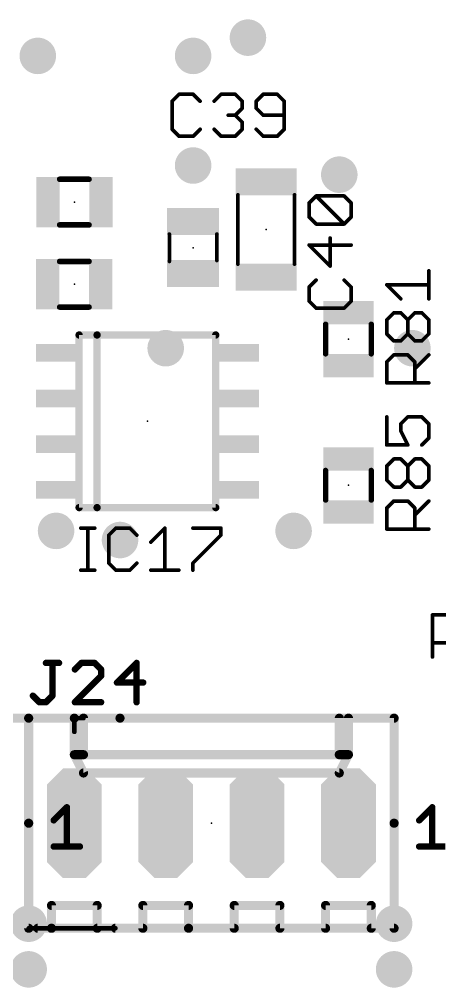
# Model space of a CAD drawing. Extents: x -10 to 136, y 0 to 101.
# Drawn here: x 35.3 to 46.99, y 17.27 to 44.2 of the extents above; entities that cross this region are included whole.
import ezdxf

# ---------------------------------------------------------------- set-up
doc = ezdxf.new("R2010")
doc.units = 0
for name, color, linetype in [('17', 92, 'CONTINUOUS'), ('18', 92, 'CONTINUOUS'), ('21', 253, 'CONTINUOUS'), ('23', 7, 'CONTINUOUS'), ('25', 253, 'CONTINUOUS'), ('51', 253, 'CONTINUOUS')]:
    doc.layers.add(name, color=color, linetype=linetype)

# ---------------------------------------------------------------- blocks, each defined once
blk = doc.blocks.new('RECT')
blk.add_solid([(-0.5, -0.5), (0.5, -0.5), (-0.5, 0.5), (0.5, 0.5)])
blk = doc.blocks.new('LONGP100')
at = {"const_width": 0.5}
blk.add_lwpolyline([(-0.75, -0.1036), (-0.75, 0.1036), (-0.6036, 0.25), (0.6036, 0.25), (0.75, 0.1036), (0.75, -0.1036), (0.6036, -0.25), (-0.6036, -0.25), (-0.75, -0.1036), (-0.75, 0.1036)], dxfattribs=at)
blk = doc.blocks.new('ROUNDV')
at = {"const_width": 0.5}
blk.add_lwpolyline([(0, -0.25, 1), (0, 0.25, 1), (0, -0.25)], format="xyb", dxfattribs=at)

msp = doc.modelspace()

# ---------------------------------------------------------------- linework, layer by layer
at = {"layer": '21'}
for points, const_width in [([(35.56, 24.765), (27.94, 24.765)], 0.254), ([(35.56, 21.844), (35.56, 24.765)], 0.254), ([(35.56, 21.844), (35.56, 24.765)], 0.254), ([(35.56, 24.765), (36.83, 24.765)], 0.254), ([(36.83, 24.765), (38.1, 24.765)], 0.254), ([(36.83, 23.749), (36.83, 24.765)], 0.254), ([(36.83, 24.384), (36.83, 24.765)], 0.127), ([(37.084, 24.765), (36.83, 24.765)], 0.127), ([(37.084, 24.765), (37.084, 23.749)], 0.254), ([(45.72, 24.765), (38.1, 24.765)], 0.254), ([(44.196, 24.765), (44.196, 23.749)], 0.254), ([(44.45, 23.749), (44.45, 24.765)], 0.254), ([(45.72, 21.844), (45.72, 24.765)], 0.254), ([(36.83, 23.749), (37.084, 23.749)], 0.254), ([(36.83, 23.749), (37.084, 23.241)], 0.254), ([(37.084, 23.749), (44.196, 23.749)], 0.254), ([(44.196, 23.749), (44.45, 23.749)], 0.254), ([(44.196, 23.241), (44.45, 23.749)], 0.254), ([(37.084, 23.241), (44.196, 23.241)], 0.254), ([(36.257, 21.9235), (36.6213, 22.2879)], 0.1778), ([(36.6213, 22.2879), (36.6213, 21.1948)], 0.1778), ([(46.417, 21.9235), (46.7813, 22.2879)], 0.1778), ([(46.7813, 22.2879), (46.7813, 21.1948)], 0.1778), ([(35.56, 21.844), (35.56, 18.923)], 0.254), ([(35.56, 21.844), (35.56, 18.923)], 0.254), ([(45.72, 21.844), (45.72, 18.923)], 0.254), ([(36.257, 21.1948), (36.9857, 21.1948)], 0.1778), ([(46.417, 21.1948), (47.1457, 21.1948)], 0.1778), ([(36.195, 18.923), (36.195, 19.558)], 0.254), ([(36.195, 19.558), (37.465, 19.558)], 0.254), ([(37.465, 19.558), (37.465, 18.923)], 0.254), ([(38.735, 18.923), (38.735, 19.558)], 0.254), ([(38.735, 19.558), (40.005, 19.558)], 0.254), ([(40.005, 19.558), (40.005, 18.923)], 0.254), ([(41.275, 18.923), (41.275, 19.558)], 0.254), ([(41.275, 19.558), (42.545, 19.558)], 0.254), ([(42.545, 19.558), (42.545, 18.923)], 0.254), ([(43.815, 18.923), (43.815, 19.558)], 0.254), ([(43.815, 19.558), (45.085, 19.558)], 0.254), ([(45.085, 19.558), (45.085, 18.923)], 0.254), ([(35.56, 18.923), (27.813, 18.923)], 0.254), ([(34.925, 18.923), (35.56, 18.923)], 0.254), ([(35.56, 18.923), (37.973, 18.923)], 0.127), ([(35.814, 18.923), (36.195, 18.923)], 0.254), ([(40.005, 18.923), (36.195, 18.923)], 0.254), ([(37.465, 18.923), (38.735, 18.923)], 0.254), ([(45.72, 18.923), (37.973, 18.923)], 0.254), ([(40.005, 18.923), (41.275, 18.923)], 0.254), ([(42.545, 18.923), (43.815, 18.923)], 0.254), ([(45.085, 18.923), (45.72, 18.923)], 0.254)]:
    msp.add_lwpolyline(points, dxfattribs=dict(at, const_width=const_width))
for points, const_width in [([(35.6235, 24.765, 1), (35.4965, 24.765)], 0.127), ([(35.6235, 24.765, 1), (35.4965, 24.765)], 0.127), ([(35.56, 24.8285, 1), (35.56, 24.7015)], 0.127), ([(35.56, 24.7015, 1), (35.56, 24.8285)], 0.127), ([(36.83, 24.8285, 1), (36.83, 24.7015)], 0.127), ([(36.8935, 24.765, 1), (36.7665, 24.765)], 0.127), ([(36.8618, 24.765, 1), (36.7982, 24.765)], 0.0635), ([(36.83, 24.7015, 1), (36.83, 24.8285)], 0.127), ([(36.83, 24.7967, 1), (36.83, 24.7333)], 0.0635), ([(37.1475, 24.765, 1), (37.0205, 24.765)], 0.127), ([(37.084, 24.7333, 1), (37.084, 24.7967)], 0.0635), ([(38.1, 24.8285, 1), (38.1, 24.7015)], 0.127), ([(38.1, 24.7015, 1), (38.1, 24.8285)], 0.127), ([(44.2595, 24.765, 1), (44.1325, 24.765)], 0.127), ([(44.5135, 24.765, 1), (44.3865, 24.765)], 0.127), ([(45.7835, 24.765, 1), (45.6565, 24.765)], 0.127), ([(45.72, 24.7015, 1), (45.72, 24.8285)], 0.127), ([(36.7982, 24.384, 1), (36.8618, 24.384)], 0.0635), ([(36.83, 23.8125, 1), (36.83, 23.6855)], 0.127), ([(36.8868, 23.7774, 1), (36.7732, 23.7206)], 0.127), ([(36.7665, 23.749, 1), (36.8935, 23.749)], 0.127), ([(37.084, 23.8125, 1), (37.084, 23.6855)], 0.127), ([(37.0205, 23.749, 1), (37.1475, 23.749)], 0.127), ([(37.084, 23.6855, 1), (37.084, 23.8125)], 0.127), ([(44.196, 23.8125, 1), (44.196, 23.6855)], 0.127), ([(44.1325, 23.749, 1), (44.2595, 23.749)], 0.127), ([(44.196, 23.6855, 1), (44.196, 23.8125)], 0.127), ([(44.3865, 23.749, 1), (44.5135, 23.749)], 0.127), ([(44.5068, 23.7206, 1), (44.3932, 23.7774)], 0.127), ([(44.45, 23.6855, 1), (44.45, 23.8125)], 0.127), ([(37.084, 23.3045, 1), (37.084, 23.1775)], 0.127), ([(37.0272, 23.2126, 1), (37.1408, 23.2694)], 0.127), ([(44.1392, 23.2694, 1), (44.2528, 23.2126)], 0.127), ([(44.196, 23.1775, 1), (44.196, 23.3045)], 0.127), ([(36.6658, 22.2879, 1), (36.5769, 22.2879)], 0.0889), ([(36.6527, 22.2565, 1), (36.5899, 22.3193)], 0.0889), ([(46.8257, 22.2879, 1), (46.7369, 22.2879)], 0.0889), ([(46.8127, 22.2565, 1), (46.7499, 22.3193)], 0.0889), ([(35.6235, 21.844, 1), (35.4965, 21.844)], 0.127), ([(35.6235, 21.844, 1), (35.4965, 21.844)], 0.127), ([(35.4965, 21.844, 1), (35.6235, 21.844)], 0.127), ([(35.4965, 21.844, 1), (35.6235, 21.844)], 0.127), ([(36.2256, 21.9549, 1), (36.2884, 21.8921)], 0.0889), ([(45.7835, 21.844, 1), (45.6565, 21.844)], 0.127), ([(45.6565, 21.844, 1), (45.7835, 21.844)], 0.127), ([(46.3856, 21.9549, 1), (46.4484, 21.8921)], 0.0889), ([(36.257, 21.2393, 1), (36.257, 21.1503)], 0.0889), ([(36.9857, 21.1503, 1), (36.9857, 21.2393)], 0.0889), ([(46.417, 21.2393, 1), (46.417, 21.1503)], 0.0889), ([(36.5769, 21.1948, 1), (36.6658, 21.1948)], 0.0889), ([(46.7369, 21.1948, 1), (46.8257, 21.1948)], 0.0889), ([(36.2585, 19.558, 1), (36.1315, 19.558)], 0.127), ([(36.195, 19.6215, 1), (36.195, 19.4945)], 0.127), ([(37.5285, 19.558, 1), (37.4015, 19.558)], 0.127), ([(37.465, 19.4945, 1), (37.465, 19.6215)], 0.127), ([(38.7985, 19.558, 1), (38.6715, 19.558)], 0.127), ([(38.735, 19.6215, 1), (38.735, 19.4945)], 0.127), ([(40.0685, 19.558, 1), (39.9415, 19.558)], 0.127), ([(40.005, 19.4945, 1), (40.005, 19.6215)], 0.127), ([(41.3385, 19.558, 1), (41.2115, 19.558)], 0.127), ([(41.275, 19.6215, 1), (41.275, 19.4945)], 0.127), ([(42.6085, 19.558, 1), (42.4815, 19.558)], 0.127), ([(42.545, 19.4945, 1), (42.545, 19.6215)], 0.127), ([(43.8785, 19.558, 1), (43.7515, 19.558)], 0.127), ([(43.815, 19.6215, 1), (43.815, 19.4945)], 0.127), ([(45.1485, 19.558, 1), (45.0215, 19.558)], 0.127), ([(45.085, 19.4945, 1), (45.085, 19.6215)], 0.127), ([(35.4965, 18.923, 1), (35.6235, 18.923)], 0.127), ([(35.4965, 18.923, 1), (35.6235, 18.923)], 0.127), ([(35.56, 18.8595, 1), (35.56, 18.9865)], 0.127), ([(35.56, 18.8595, 1), (35.56, 18.9865)], 0.127), ([(35.56, 18.9548, 1), (35.56, 18.8913)], 0.0635), ([(35.814, 18.9865, 1), (35.814, 18.8595)], 0.127), ([(36.195, 18.9865, 1), (36.195, 18.8595)], 0.127), ([(36.1315, 18.923, 1), (36.2585, 18.923)], 0.127), ([(36.195, 18.8595, 1), (36.195, 18.9865)], 0.127), ([(37.465, 18.9865, 1), (37.465, 18.8595)], 0.127), ([(37.4015, 18.923, 1), (37.5285, 18.923)], 0.127), ([(37.973, 18.9865, 1), (37.973, 18.8595)], 0.127), ([(37.973, 18.8913, 1), (37.973, 18.9548)], 0.0635), ([(38.6715, 18.923, 1), (38.7985, 18.923)], 0.127), ([(38.735, 18.8595, 1), (38.735, 18.9865)], 0.127), ([(40.005, 18.9865, 1), (40.005, 18.8595)], 0.127), ([(39.9415, 18.923, 1), (40.0685, 18.923)], 0.127), ([(40.005, 18.8595, 1), (40.005, 18.9865)], 0.127), ([(41.2115, 18.923, 1), (41.3385, 18.923)], 0.127), ([(41.275, 18.8595, 1), (41.275, 18.9865)], 0.127), ([(42.545, 18.9865, 1), (42.545, 18.8595)], 0.127), ([(42.4815, 18.923, 1), (42.6085, 18.923)], 0.127), ([(43.7515, 18.923, 1), (43.8785, 18.923)], 0.127), ([(43.815, 18.8595, 1), (43.815, 18.9865)], 0.127), ([(45.085, 18.9865, 1), (45.085, 18.8595)], 0.127), ([(45.0215, 18.923, 1), (45.1485, 18.923)], 0.127), ([(45.6565, 18.923, 1), (45.7835, 18.923)], 0.127), ([(45.72, 18.8595, 1), (45.72, 18.9865)], 0.127), ([(45.72, 18.8595, 1), (45.72, 18.9865)], 0.127)]:
    msp.add_lwpolyline(points, format="xyb", dxfattribs=dict(at, const_width=const_width))
at = {"layer": '23'}
for p in [(36.83, 39.116), (42.164, 38.354), (40.132, 37.846), (36.83, 36.83), (44.45, 35.306), (38.862, 33.02), (44.45, 31.242), (40.64, 21.844)]:
    msp.add_point(p, dxfattribs=at)
at = {"layer": '25'}
for points, const_width in [([(39.7426, 42.1141), (39.5478, 41.9192)], 0.1016), ([(40.1324, 42.1141), (39.7426, 42.1141)], 0.1016), ([(40.3273, 41.9192), (40.1324, 42.1141)], 0.1016), ([(40.7171, 41.9192), (40.9119, 42.1141)], 0.1016), ([(40.9119, 42.1141), (41.3017, 42.1141)], 0.1016), ([(41.3017, 42.1141), (41.4966, 41.9192)], 0.1016), ([(42.0812, 42.1141), (41.8864, 41.9192)], 0.1016), ([(42.471, 42.1141), (42.0812, 42.1141)], 0.1016), ([(42.6659, 41.9192), (42.471, 42.1141)], 0.1016), ([(39.5478, 41.9192), (39.5478, 41.1396)], 0.1016), ([(41.4966, 41.7243), (41.3017, 41.5294)], 0.1016), ([(41.4966, 41.9192), (41.4966, 41.7243)], 0.1016), ([(41.8864, 41.9192), (41.8864, 41.7243)], 0.1016), ([(41.8864, 41.7243), (42.0812, 41.5294)], 0.1016), ([(42.6659, 41.1396), (42.6659, 41.9192)], 0.1016), ([(41.3017, 41.5294), (41.1068, 41.5294)], 0.1016), ([(41.3017, 41.5294), (41.4966, 41.3345)], 0.1016), ([(42.0812, 41.5294), (42.6659, 41.5294)], 0.1016), ([(41.4966, 41.3345), (41.4966, 41.1396)], 0.1016), ([(39.5478, 41.1396), (39.7426, 40.9448)], 0.1016), ([(39.7426, 40.9448), (40.1324, 40.9448)], 0.1016), ([(40.1324, 40.9448), (40.3273, 41.1396)], 0.1016), ([(40.9119, 40.9448), (40.7171, 41.1396)], 0.1016), ([(41.3017, 40.9448), (40.9119, 40.9448)], 0.1016), ([(41.4966, 41.1396), (41.3017, 40.9448)], 0.1016), ([(41.8864, 41.1396), (42.0812, 40.9448)], 0.1016), ([(42.0812, 40.9448), (42.471, 40.9448)], 0.1016), ([(42.471, 40.9448), (42.6659, 41.1396)], 0.1016), ([(43.3569, 39.0899), (43.5518, 39.2848)], 0.1016), ([(43.5518, 39.2848), (44.3314, 39.2848)], 0.1016), ([(44.3314, 38.5053), (43.5518, 39.2848)], 0.1016), ([(44.3314, 39.2848), (44.5262, 39.0899)], 0.1016), ([(43.3569, 38.7001), (43.3569, 39.0899)], 0.1016), ([(44.5262, 39.0899), (44.5262, 38.7001)], 0.1016), ([(43.5518, 38.5053), (43.3569, 38.7001)], 0.1016), ([(44.3314, 38.5053), (43.5518, 38.5053)], 0.1016), ([(44.5262, 38.7001), (44.3314, 38.5053)], 0.1016), ([(44.5262, 37.9206), (43.3569, 37.9206)], 0.1016), ([(43.3569, 37.9206), (43.9416, 37.336)], 0.1016), ([(43.9416, 37.336), (43.9416, 38.1155)], 0.1016), ([(46.6852, 36.4254), (46.6852, 37.2049)], 0.1016), ([(43.5518, 36.9462), (43.3569, 36.7513)], 0.1016), ([(44.5262, 36.7513), (44.3314, 36.9462)], 0.1016), ([(43.3569, 36.7513), (43.3569, 36.3615)], 0.1016), ([(44.5262, 36.3615), (44.5262, 36.7513)], 0.1016), ([(45.9057, 36.4254), (45.5159, 36.8151)], 0.1016), ([(45.5159, 36.8151), (46.6852, 36.8151)], 0.1016), ([(43.3569, 36.3615), (43.5518, 36.1667)], 0.1016), ([(44.3314, 36.1667), (44.5262, 36.3615)], 0.1016), ([(43.5518, 36.1667), (44.3314, 36.1667)], 0.1016), ([(45.5159, 35.8407), (45.7108, 36.0356)], 0.1016), ([(45.7108, 36.0356), (45.9057, 36.0356)], 0.1016), ([(45.9057, 36.0356), (46.1006, 35.8407)], 0.1016), ([(46.1006, 35.8407), (46.2955, 36.0356)], 0.1016), ([(46.2955, 36.0356), (46.4904, 36.0356)], 0.1016), ([(46.4904, 36.0356), (46.6852, 35.8407)], 0.1016), ([(45.5159, 35.4509), (45.5159, 35.8407)], 0.1016), ([(46.1006, 35.4509), (46.1006, 35.8407)], 0.1016), ([(46.6852, 35.8407), (46.6852, 35.4509)], 0.1016), ([(45.7108, 35.2561), (45.5159, 35.4509)], 0.1016), ([(45.9057, 35.2561), (45.7108, 35.2561)], 0.1016), ([(46.1006, 35.4509), (45.9057, 35.2561)], 0.1016), ([(46.2955, 35.2561), (46.1006, 35.4509)], 0.1016), ([(46.4904, 35.2561), (46.2955, 35.2561)], 0.1016), ([(46.6852, 35.4509), (46.4904, 35.2561)], 0.1016), ([(45.5159, 34.6714), (45.7108, 34.8663)], 0.1016), ([(45.7108, 34.8663), (46.1006, 34.8663)], 0.1016), ([(46.1006, 34.8663), (46.2955, 34.6714)], 0.1016), ([(46.2955, 34.4765), (46.6852, 34.8663)], 0.1016), ([(45.5159, 34.0868), (45.5159, 34.6714)], 0.1016), ([(46.2955, 34.6714), (46.2955, 34.0868)], 0.1016), ([(46.6852, 34.0868), (45.5159, 34.0868)], 0.1016), ([(45.5159, 33.1409), (45.5159, 32.3614)], 0.1016), ([(45.9057, 32.946), (46.1006, 33.1409)], 0.1016), ([(46.1006, 33.1409), (46.4904, 33.1409)], 0.1016), ([(46.4904, 33.1409), (46.6852, 32.946)], 0.1016), ([(45.9057, 32.7511), (45.9057, 32.946)], 0.1016), ([(46.6852, 32.946), (46.6852, 32.5562)], 0.1016), ([(46.1006, 32.3614), (45.9057, 32.7511)], 0.1016), ([(46.6852, 32.5562), (46.4904, 32.3614)], 0.1016), ([(45.5159, 32.3614), (46.1006, 32.3614)], 0.1016), ([(45.5159, 31.7767), (45.7108, 31.9716)], 0.1016), ([(45.5159, 31.3869), (45.5159, 31.7767)], 0.1016), ([(45.7108, 31.9716), (45.9057, 31.9716)], 0.1016), ([(45.9057, 31.9716), (46.1006, 31.7767)], 0.1016), ([(46.1006, 31.7767), (46.2955, 31.9716)], 0.1016), ([(46.1006, 31.3869), (46.1006, 31.7767)], 0.1016), ([(46.2955, 31.9716), (46.4904, 31.9716)], 0.1016), ([(46.4904, 31.9716), (46.6852, 31.7767)], 0.1016), ([(46.6852, 31.7767), (46.6852, 31.3869)], 0.1016), ([(45.7108, 31.1921), (45.5159, 31.3869)], 0.1016), ([(45.9057, 31.1921), (45.7108, 31.1921)], 0.1016), ([(46.1006, 31.3869), (45.9057, 31.1921)], 0.1016), ([(46.2955, 31.1921), (46.1006, 31.3869)], 0.1016), ([(46.4904, 31.1921), (46.2955, 31.1921)], 0.1016), ([(46.6852, 31.3869), (46.4904, 31.1921)], 0.1016), ([(45.5159, 30.6074), (45.7108, 30.8023)], 0.1016), ([(45.7108, 30.8023), (46.1006, 30.8023)], 0.1016), ([(46.1006, 30.8023), (46.2955, 30.6074)], 0.1016), ([(46.2955, 30.4125), (46.6852, 30.8023)], 0.1016), ([(45.5159, 30.0228), (45.5159, 30.6074)], 0.1016), ([(46.2955, 30.6074), (46.2955, 30.0228)], 0.1016), ([(37.0078, 30.0491), (37.3975, 30.0491)], 0.1016), ([(37.2026, 28.8798), (37.2026, 30.0491)], 0.1016), ([(37.9821, 30.0491), (37.7873, 29.8542)], 0.1016), ([(37.7873, 29.8542), (37.7873, 29.0746)], 0.1016), ([(38.3719, 30.0491), (37.9821, 30.0491)], 0.1016), ([(38.5668, 29.8542), (38.3719, 30.0491)], 0.1016), ([(38.9566, 29.6593), (39.3463, 30.0491)], 0.1016), ([(39.3463, 30.0491), (39.3463, 28.8798)], 0.1016), ([(40.1259, 30.0491), (40.9054, 30.0491)], 0.1016), ([(40.9054, 29.8542), (40.1259, 29.0746)], 0.1016), ([(40.9054, 30.0491), (40.9054, 29.8542)], 0.1016), ([(46.6852, 30.0228), (45.5159, 30.0228)], 0.1016), ([(37.7873, 29.0746), (37.9821, 28.8798)], 0.1016), ([(38.3719, 28.8798), (38.5668, 29.0746)], 0.1016), ([(40.1259, 29.0746), (40.1259, 28.8798)], 0.1016), ([(37.0078, 28.8798), (37.3975, 28.8798)], 0.1016), ([(37.9821, 28.8798), (38.3719, 28.8798)], 0.1016), ([(38.9566, 28.8798), (39.7361, 28.8798)], 0.1016), ([(46.7868, 26.4668), (46.7868, 27.6361)], 0.1016), ([(46.7868, 27.6361), (47.3714, 27.6361)], 0.1016), ([(47.3714, 26.8565), (46.7868, 26.8565)], 0.1016), ([(36.0401, 26.3011), (36.4045, 26.3011)], 0.1778), ([(36.2223, 25.3901), (36.2223, 26.3011)], 0.1778), ([(37.0272, 26.3011), (36.8451, 26.1189)], 0.1778), ([(37.3916, 26.3011), (37.0272, 26.3011)], 0.1778), ([(37.5738, 26.1189), (37.3916, 26.3011)], 0.1778), ([(38.5609, 26.3011), (38.0144, 25.7545)], 0.1778), ([(38.5609, 25.208), (38.5609, 26.3011)], 0.1778), ([(37.5738, 25.9367), (37.5738, 26.1189)], 0.1778), ([(36.8451, 25.208), (37.5738, 25.9367)], 0.1778), ([(38.0144, 25.7545), (38.7431, 25.7545)], 0.1778), ([(35.6758, 25.3901), (35.8579, 25.208)], 0.1778), ([(36.0401, 25.208), (36.2223, 25.3901)], 0.1778), ([(35.8579, 25.208), (36.0401, 25.208)], 0.1778), ([(37.5738, 25.208), (36.8451, 25.208)], 0.1778)]:
    msp.add_lwpolyline(points, dxfattribs=dict(at, const_width=const_width))
for points, const_width in [([(39.7426, 42.1395, 1), (39.7426, 42.0887)], 0.0508), ([(39.7606, 42.0961, 1), (39.7246, 42.1321)], 0.0508), ([(40.1504, 42.1321, 1), (40.1144, 42.0961)], 0.0508), ([(40.1324, 42.0887, 1), (40.1324, 42.1395)], 0.0508), ([(40.9119, 42.1395, 1), (40.9119, 42.0887)], 0.0508), ([(40.9299, 42.0961, 1), (40.8939, 42.1321)], 0.0508), ([(41.3197, 42.1321, 1), (41.2837, 42.0961)], 0.0508), ([(41.3017, 42.0887, 1), (41.3017, 42.1395)], 0.0508), ([(42.0812, 42.1395, 1), (42.0812, 42.0887)], 0.0508), ([(42.0992, 42.0961, 1), (42.0632, 42.1321)], 0.0508), ([(42.489, 42.1321, 1), (42.453, 42.0961)], 0.0508), ([(42.471, 42.0887, 1), (42.471, 42.1395)], 0.0508), ([(39.5298, 41.9372, 1), (39.5658, 41.9012)], 0.0508), ([(39.5732, 41.9192, 1), (39.5224, 41.9192)], 0.0508), ([(40.3093, 41.9012, 1), (40.3453, 41.9372)], 0.0508), ([(40.6991, 41.9372, 1), (40.7351, 41.9012)], 0.0508), ([(41.522, 41.9192, 1), (41.4712, 41.9192)], 0.0508), ([(41.4712, 41.7243, 1), (41.522, 41.7243)], 0.0508), ([(41.4786, 41.9012, 1), (41.5146, 41.9372)], 0.0508), ([(41.5146, 41.7063, 1), (41.4786, 41.7423)], 0.0508), ([(41.8684, 41.9372, 1), (41.9044, 41.9012)], 0.0508), ([(41.9044, 41.7423, 1), (41.8684, 41.7063)], 0.0508), ([(41.9118, 41.9192, 1), (41.861, 41.9192)], 0.0508), ([(41.861, 41.7243, 1), (41.9118, 41.7243)], 0.0508), ([(42.6913, 41.9192, 1), (42.6405, 41.9192)], 0.0508), ([(42.6479, 41.9012, 1), (42.6839, 41.9372)], 0.0508), ([(41.1068, 41.5548, 1), (41.1068, 41.504)], 0.0508), ([(41.3197, 41.5474, 1), (41.2837, 41.5114)], 0.0508), ([(41.2837, 41.5474, 1), (41.3197, 41.5114)], 0.0508), ([(41.3017, 41.504, 1), (41.3017, 41.5548)], 0.0508), ([(42.0812, 41.5548, 1), (42.0812, 41.504)], 0.0508), ([(42.0632, 41.5114, 1), (42.0992, 41.5474)], 0.0508), ([(42.6659, 41.504, 1), (42.6659, 41.5548)], 0.0508), ([(41.522, 41.3345, 1), (41.4712, 41.3345)], 0.0508), ([(41.4786, 41.3165, 1), (41.5146, 41.3525)], 0.0508), ([(39.5658, 41.1576, 1), (39.5298, 41.1216)], 0.0508), ([(39.5224, 41.1396, 1), (39.5732, 41.1396)], 0.0508), ([(39.7426, 40.9702, 1), (39.7426, 40.9194)], 0.0508), ([(39.7246, 40.9268, 1), (39.7606, 40.9628)], 0.0508), ([(40.1144, 40.9628, 1), (40.1504, 40.9268)], 0.0508), ([(40.1324, 40.9194, 1), (40.1324, 40.9702)], 0.0508), ([(40.3453, 41.1216, 1), (40.3093, 41.1576)], 0.0508), ([(40.7351, 41.1576, 1), (40.6991, 41.1216)], 0.0508), ([(40.9119, 40.9702, 1), (40.9119, 40.9194)], 0.0508), ([(40.8939, 40.9268, 1), (40.9299, 40.9628)], 0.0508), ([(41.2837, 40.9628, 1), (41.3197, 40.9268)], 0.0508), ([(41.3017, 40.9194, 1), (41.3017, 40.9702)], 0.0508), ([(41.4712, 41.1396, 1), (41.522, 41.1396)], 0.0508), ([(41.5146, 41.1216, 1), (41.4786, 41.1576)], 0.0508), ([(41.9044, 41.1576, 1), (41.8684, 41.1216)], 0.0508), ([(42.0812, 40.9702, 1), (42.0812, 40.9194)], 0.0508), ([(42.0632, 40.9268, 1), (42.0992, 40.9628)], 0.0508), ([(42.453, 40.9628, 1), (42.489, 40.9268)], 0.0508), ([(42.471, 40.9194, 1), (42.471, 40.9702)], 0.0508), ([(42.6405, 41.1396, 1), (42.6913, 41.1396)], 0.0508), ([(42.6839, 41.1216, 1), (42.6479, 41.1576)], 0.0508), ([(43.5698, 39.3028, 1), (43.5338, 39.2668)], 0.0508), ([(43.5518, 39.3102, 1), (43.5518, 39.2594)], 0.0508), ([(43.5698, 39.2668, 1), (43.5338, 39.3028)], 0.0508), ([(44.3494, 39.3028, 1), (44.3134, 39.2668)], 0.0508), ([(44.3314, 39.2594, 1), (44.3314, 39.3102)], 0.0508), ([(43.3389, 39.1079, 1), (43.3749, 39.0719)], 0.0508), ([(43.3823, 39.0899, 1), (43.3315, 39.0899)], 0.0508), ([(44.5516, 39.0899, 1), (44.5008, 39.0899)], 0.0508), ([(44.5082, 39.0719, 1), (44.5442, 39.1079)], 0.0508), ([(43.3749, 38.7181, 1), (43.3389, 38.6821)], 0.0508), ([(43.3315, 38.7001, 1), (43.3823, 38.7001)], 0.0508), ([(43.5518, 38.5307, 1), (43.5518, 38.4799)], 0.0508), ([(43.5338, 38.4873, 1), (43.5698, 38.5233)], 0.0508), ([(44.3134, 38.5233, 1), (44.3494, 38.4873)], 0.0508), ([(44.3134, 38.4873, 1), (44.3494, 38.5233)], 0.0508), ([(44.3314, 38.4799, 1), (44.3314, 38.5307)], 0.0508), ([(44.5008, 38.7001, 1), (44.5516, 38.7001)], 0.0508), ([(44.5442, 38.6821, 1), (44.5082, 38.7181)], 0.0508), ([(43.3749, 37.9386, 1), (43.3389, 37.9026)], 0.0508), ([(43.3569, 37.946, 1), (43.3569, 37.8952)], 0.0508), ([(43.967, 38.1155, 1), (43.9162, 38.1155)], 0.0508), ([(44.5262, 37.8952, 1), (44.5262, 37.946)], 0.0508), ([(43.9162, 37.336, 1), (43.967, 37.336)], 0.0508), ([(43.9236, 37.318, 1), (43.9596, 37.354)], 0.0508), ([(46.7106, 37.2049, 1), (46.6598, 37.2049)], 0.0508), ([(43.5698, 36.9282, 1), (43.5338, 36.9642)], 0.0508), ([(44.3494, 36.9642, 1), (44.3134, 36.9282)], 0.0508), ([(43.3389, 36.7693, 1), (43.3749, 36.7333)], 0.0508), ([(43.3823, 36.7513, 1), (43.3315, 36.7513)], 0.0508), ([(44.5516, 36.7513, 1), (44.5008, 36.7513)], 0.0508), ([(44.5082, 36.7333, 1), (44.5442, 36.7693)], 0.0508), ([(45.5339, 36.8331, 1), (45.4979, 36.7971)], 0.0508), ([(45.5159, 36.8405, 1), (45.5159, 36.7897)], 0.0508), ([(46.6852, 36.7897, 1), (46.6852, 36.8405)], 0.0508), ([(43.3749, 36.3795, 1), (43.3389, 36.3435)], 0.0508), ([(43.3315, 36.3615, 1), (43.3823, 36.3615)], 0.0508), ([(44.5008, 36.3615, 1), (44.5516, 36.3615)], 0.0508), ([(44.5442, 36.3435, 1), (44.5082, 36.3795)], 0.0508), ([(45.8877, 36.4074, 1), (45.9237, 36.4434)], 0.0508), ([(46.6598, 36.4254, 1), (46.7106, 36.4254)], 0.0508), ([(43.5518, 36.1921, 1), (43.5518, 36.1413)], 0.0508), ([(43.5338, 36.1487, 1), (43.5698, 36.1847)], 0.0508), ([(44.3134, 36.1847, 1), (44.3494, 36.1487)], 0.0508), ([(44.3314, 36.1413, 1), (44.3314, 36.1921)], 0.0508), ([(45.7108, 36.061, 1), (45.7108, 36.0102)], 0.0508), ([(45.7288, 36.0176, 1), (45.6928, 36.0536)], 0.0508), ([(45.9237, 36.0536, 1), (45.8877, 36.0176)], 0.0508), ([(45.9057, 36.0102, 1), (45.9057, 36.061)], 0.0508), ([(46.2955, 36.061, 1), (46.2955, 36.0102)], 0.0508), ([(46.3135, 36.0176, 1), (46.2775, 36.0536)], 0.0508), ([(46.5084, 36.0536, 1), (46.4724, 36.0176)], 0.0508), ([(46.4904, 36.0102, 1), (46.4904, 36.061)], 0.0508), ([(45.4979, 35.8587, 1), (45.5339, 35.8227)], 0.0508), ([(45.5413, 35.8407, 1), (45.4905, 35.8407)], 0.0508), ([(46.0826, 35.8587, 1), (46.1186, 35.8227)], 0.0508), ([(46.126, 35.8407, 1), (46.0752, 35.8407)], 0.0508), ([(46.0826, 35.8227, 1), (46.1186, 35.8587)], 0.0508), ([(46.7106, 35.8407, 1), (46.6598, 35.8407)], 0.0508), ([(46.6672, 35.8227, 1), (46.7032, 35.8587)], 0.0508), ([(45.5339, 35.4689, 1), (45.4979, 35.4329)], 0.0508), ([(45.4905, 35.4509, 1), (45.5413, 35.4509)], 0.0508), ([(45.7108, 35.2815, 1), (45.7108, 35.2307)], 0.0508), ([(45.6928, 35.2381, 1), (45.7288, 35.2741)], 0.0508), ([(45.8877, 35.2741, 1), (45.9237, 35.2381)], 0.0508), ([(45.9057, 35.2307, 1), (45.9057, 35.2815)], 0.0508), ([(46.1186, 35.4689, 1), (46.0826, 35.4329)], 0.0508), ([(46.0752, 35.4509, 1), (46.126, 35.4509)], 0.0508), ([(46.1186, 35.4329, 1), (46.0826, 35.4689)], 0.0508), ([(46.2955, 35.2815, 1), (46.2955, 35.2307)], 0.0508), ([(46.2775, 35.2381, 1), (46.3135, 35.2741)], 0.0508), ([(46.4724, 35.2741, 1), (46.5084, 35.2381)], 0.0508), ([(46.4904, 35.2307, 1), (46.4904, 35.2815)], 0.0508), ([(46.6598, 35.4509, 1), (46.7106, 35.4509)], 0.0508), ([(46.7032, 35.4329, 1), (46.6672, 35.4689)], 0.0508), ([(45.7108, 34.8917, 1), (45.7108, 34.8409)], 0.0508), ([(45.7288, 34.8483, 1), (45.6928, 34.8843)], 0.0508), ([(46.1186, 34.8843, 1), (46.0826, 34.8483)], 0.0508), ([(46.1006, 34.8409, 1), (46.1006, 34.8917)], 0.0508), ([(46.7032, 34.8483, 1), (46.6672, 34.8843)], 0.0508), ([(45.4979, 34.6894, 1), (45.5339, 34.6534)], 0.0508), ([(45.5413, 34.6714, 1), (45.4905, 34.6714)], 0.0508), ([(46.2775, 34.4945, 1), (46.3135, 34.4585)], 0.0508), ([(46.3209, 34.6714, 1), (46.2701, 34.6714)], 0.0508), ([(46.2775, 34.6534, 1), (46.3135, 34.6894)], 0.0508), ([(45.5159, 34.1122, 1), (45.5159, 34.0614)], 0.0508), ([(45.4905, 34.0868, 1), (45.5413, 34.0868)], 0.0508), ([(46.2701, 34.0868, 1), (46.3209, 34.0868)], 0.0508), ([(46.6852, 34.0614, 1), (46.6852, 34.1122)], 0.0508), ([(45.5413, 33.1409, 1), (45.4905, 33.1409)], 0.0508), ([(46.1006, 33.1663, 1), (46.1006, 33.1155)], 0.0508), ([(46.1186, 33.1229, 1), (46.0826, 33.1589)], 0.0508), ([(46.5084, 33.1589, 1), (46.4724, 33.1229)], 0.0508), ([(46.4904, 33.1155, 1), (46.4904, 33.1663)], 0.0508), ([(45.8877, 32.964, 1), (45.9237, 32.928)], 0.0508), ([(45.9311, 32.946, 1), (45.8803, 32.946)], 0.0508), ([(46.7106, 32.946, 1), (46.6598, 32.946)], 0.0508), ([(46.6672, 32.928, 1), (46.7032, 32.964)], 0.0508), ([(45.9284, 32.7625, 1), (45.883, 32.7397)], 0.0508), ([(45.8803, 32.7511, 1), (45.9311, 32.7511)], 0.0508), ([(46.6598, 32.5562, 1), (46.7106, 32.5562)], 0.0508), ([(46.7032, 32.5382, 1), (46.6672, 32.5742)], 0.0508), ([(45.5159, 32.3868, 1), (45.5159, 32.336)], 0.0508), ([(45.4905, 32.3614, 1), (45.5413, 32.3614)], 0.0508), ([(46.0779, 32.35, 1), (46.1233, 32.3728)], 0.0508), ([(46.1006, 32.336, 1), (46.1006, 32.3868)], 0.0508), ([(46.4724, 32.3794, 1), (46.5084, 32.3434)], 0.0508), ([(45.4979, 31.7947, 1), (45.5339, 31.7587)], 0.0508), ([(45.5413, 31.7767, 1), (45.4905, 31.7767)], 0.0508), ([(45.7108, 31.997, 1), (45.7108, 31.9462)], 0.0508), ([(45.7288, 31.9536, 1), (45.6928, 31.9896)], 0.0508), ([(45.9237, 31.9896, 1), (45.8877, 31.9536)], 0.0508), ([(45.9057, 31.9462, 1), (45.9057, 31.997)], 0.0508), ([(46.0826, 31.7947, 1), (46.1186, 31.7587)], 0.0508), ([(46.126, 31.7767, 1), (46.0752, 31.7767)], 0.0508), ([(46.0826, 31.7587, 1), (46.1186, 31.7947)], 0.0508), ([(46.2955, 31.997, 1), (46.2955, 31.9462)], 0.0508), ([(46.3135, 31.9536, 1), (46.2775, 31.9896)], 0.0508), ([(46.5084, 31.9896, 1), (46.4724, 31.9536)], 0.0508), ([(46.4904, 31.9462, 1), (46.4904, 31.997)], 0.0508), ([(46.7106, 31.7767, 1), (46.6598, 31.7767)], 0.0508), ([(46.6672, 31.7587, 1), (46.7032, 31.7947)], 0.0508), ([(45.5339, 31.4049, 1), (45.4979, 31.3689)], 0.0508), ([(45.4905, 31.3869, 1), (45.5413, 31.3869)], 0.0508), ([(45.7108, 31.2175, 1), (45.7108, 31.1667)], 0.0508), ([(45.6928, 31.1741, 1), (45.7288, 31.2101)], 0.0508), ([(45.8877, 31.2101, 1), (45.9237, 31.1741)], 0.0508), ([(45.9057, 31.1667, 1), (45.9057, 31.2175)], 0.0508), ([(46.1186, 31.4049, 1), (46.0826, 31.3689)], 0.0508), ([(46.0752, 31.3869, 1), (46.126, 31.3869)], 0.0508), ([(46.1186, 31.3689, 1), (46.0826, 31.4049)], 0.0508), ([(46.2955, 31.2175, 1), (46.2955, 31.1667)], 0.0508), ([(46.2775, 31.1741, 1), (46.3135, 31.2101)], 0.0508), ([(46.4724, 31.2101, 1), (46.5084, 31.1741)], 0.0508), ([(46.4904, 31.1667, 1), (46.4904, 31.2175)], 0.0508), ([(46.6598, 31.3869, 1), (46.7106, 31.3869)], 0.0508), ([(46.7032, 31.3689, 1), (46.6672, 31.4049)], 0.0508), ([(45.7108, 30.8277, 1), (45.7108, 30.7769)], 0.0508), ([(45.7288, 30.7843, 1), (45.6928, 30.8203)], 0.0508), ([(46.1186, 30.8203, 1), (46.0826, 30.7843)], 0.0508), ([(46.1006, 30.7769, 1), (46.1006, 30.8277)], 0.0508), ([(46.7032, 30.7843, 1), (46.6672, 30.8203)], 0.0508), ([(45.4979, 30.6254, 1), (45.5339, 30.5894)], 0.0508), ([(45.5413, 30.6074, 1), (45.4905, 30.6074)], 0.0508), ([(46.2775, 30.4305, 1), (46.3135, 30.3945)], 0.0508), ([(46.3209, 30.6074, 1), (46.2701, 30.6074)], 0.0508), ([(46.2775, 30.5894, 1), (46.3135, 30.6254)], 0.0508), ([(37.0078, 30.0745, 1), (37.0078, 30.0237)], 0.0508), ([(37.228, 30.0491, 1), (37.1772, 30.0491)], 0.0508), ([(37.3975, 30.0237, 1), (37.3975, 30.0745)], 0.0508), ([(37.7693, 29.8722, 1), (37.8053, 29.8362)], 0.0508), ([(37.8127, 29.8542, 1), (37.7619, 29.8542)], 0.0508), ([(37.9821, 30.0745, 1), (37.9821, 30.0237)], 0.0508), ([(38.0001, 30.0311, 1), (37.9641, 30.0671)], 0.0508), ([(38.3899, 30.0671, 1), (38.3539, 30.0311)], 0.0508), ([(38.3719, 30.0237, 1), (38.3719, 30.0745)], 0.0508), ([(38.5488, 29.8362, 1), (38.5848, 29.8722)], 0.0508), ([(39.3717, 30.0491, 1), (39.3209, 30.0491)], 0.0508), ([(39.3643, 30.0311, 1), (39.3283, 30.0671)], 0.0508), ([(40.1259, 30.0745, 1), (40.1259, 30.0237)], 0.0508), ([(40.9308, 30.0491, 1), (40.88, 30.0491)], 0.0508), ([(40.9234, 29.8362, 1), (40.8874, 29.8722)], 0.0508), ([(40.9054, 30.0237, 1), (40.9054, 30.0745)], 0.0508), ([(45.5159, 30.0482, 1), (45.5159, 29.9974)], 0.0508), ([(45.4905, 30.0228, 1), (45.5413, 30.0228)], 0.0508), ([(46.2701, 30.0228, 1), (46.3209, 30.0228)], 0.0508), ([(46.6852, 29.9974, 1), (46.6852, 30.0482)], 0.0508), ([(38.9386, 29.6773, 1), (38.9746, 29.6413)], 0.0508), ([(40.88, 29.8542, 1), (40.9308, 29.8542)], 0.0508), ([(37.8053, 29.0926, 1), (37.7693, 29.0566)], 0.0508), ([(37.7619, 29.0746, 1), (37.8127, 29.0746)], 0.0508), ([(38.5848, 29.0566, 1), (38.5488, 29.0926)], 0.0508), ([(40.1079, 29.0926, 1), (40.1439, 29.0566)], 0.0508), ([(40.1513, 29.0746, 1), (40.1005, 29.0746)], 0.0508), ([(37.0078, 28.9052, 1), (37.0078, 28.8544)], 0.0508), ([(37.1772, 28.8798, 1), (37.228, 28.8798)], 0.0508), ([(37.3975, 28.8544, 1), (37.3975, 28.9052)], 0.0508), ([(37.9821, 28.9052, 1), (37.9821, 28.8544)], 0.0508), ([(37.9641, 28.8618, 1), (38.0001, 28.8978)], 0.0508), ([(38.3539, 28.8978, 1), (38.3899, 28.8618)], 0.0508), ([(38.3719, 28.8544, 1), (38.3719, 28.9052)], 0.0508), ([(38.9566, 28.9052, 1), (38.9566, 28.8544)], 0.0508), ([(39.3209, 28.8798, 1), (39.3717, 28.8798)], 0.0508), ([(39.7361, 28.8544, 1), (39.7361, 28.9052)], 0.0508), ([(40.1005, 28.8798, 1), (40.1513, 28.8798)], 0.0508), ([(46.8122, 27.6361, 1), (46.7614, 27.6361)], 0.0508), ([(46.7868, 27.6615, 1), (46.7868, 27.6107)], 0.0508), ([(46.7868, 26.8819, 1), (46.7868, 26.8311)], 0.0508), ([(36.0401, 26.3456, 1), (36.0401, 26.2567)], 0.0889), ([(36.2668, 26.3011, 1), (36.1779, 26.3011)], 0.0889), ([(36.4045, 26.2567, 1), (36.4045, 26.3456)], 0.0889), ([(37.0272, 26.3456, 1), (37.0272, 26.2567)], 0.0889), ([(37.0586, 26.2697, 1), (36.9958, 26.3325)], 0.0889), ([(37.423, 26.3325, 1), (37.3602, 26.2697)], 0.0889), ([(37.3916, 26.2567, 1), (37.3916, 26.3456)], 0.0889), ([(38.6054, 26.3011, 1), (38.5165, 26.3011)], 0.0889), ([(38.5923, 26.2697, 1), (38.5295, 26.3325)], 0.0889), ([(46.7614, 26.4668, 1), (46.8122, 26.4668)], 0.0508), ([(36.8137, 26.1503, 1), (36.8765, 26.0875)], 0.0889), ([(37.6182, 26.1189, 1), (37.5294, 26.1189)], 0.0889), ([(37.5424, 26.0875, 1), (37.6052, 26.1503)], 0.0889), ([(37.5294, 25.9367, 1), (37.6182, 25.9367)], 0.0889), ([(37.6052, 25.9053, 1), (37.5424, 25.9681)], 0.0889), ([(38.0144, 25.799, 1), (38.0144, 25.71)], 0.0889), ([(37.983, 25.7859, 1), (38.0458, 25.7231)], 0.0889), ([(38.7431, 25.71, 1), (38.7431, 25.799)], 0.0889), ([(35.7072, 25.4215, 1), (35.6444, 25.3587)], 0.0889), ([(36.1779, 25.3901, 1), (36.2668, 25.3901)], 0.0889), ([(36.2537, 25.3587, 1), (36.1909, 25.4215)], 0.0889), ([(35.8579, 25.2525, 1), (35.8579, 25.1636)], 0.0889), ([(35.8265, 25.1766, 1), (35.8893, 25.2394)], 0.0889), ([(36.0087, 25.2394, 1), (36.0715, 25.1766)], 0.0889), ([(36.0401, 25.1636, 1), (36.0401, 25.2525)], 0.0889), ([(36.8451, 25.2525, 1), (36.8451, 25.1636)], 0.0889), ([(36.8137, 25.2394, 1), (36.8765, 25.1766)], 0.0889), ([(37.5738, 25.1636, 1), (37.5738, 25.2525)], 0.0889), ([(38.5165, 25.208, 1), (38.6054, 25.208)], 0.0889)]:
    msp.add_lwpolyline(points, format="xyb", dxfattribs=dict(at, const_width=const_width))
at = {"layer": '51'}
for points, const_width in [([(37.24, 39.751), (36.42, 39.751)], 0.1524), ([(41.377, 39.319), (41.377, 37.389)], 0.1016), ([(42.951, 39.319), (42.951, 37.389)], 0.1016), ([(37.24, 38.481), (36.42, 38.481)], 0.1524), ([(39.472, 37.465), (39.472, 38.227)], 0.1016), ([(40.792, 37.49), (40.792, 38.227)], 0.1016), ([(36.42, 37.465), (37.24, 37.465)], 0.1524), ([(36.42, 36.195), (37.24, 36.195)], 0.1524), ([(43.815, 34.896), (43.815, 35.716)], 0.1524), ([(45.085, 34.896), (45.085, 35.716)], 0.1524), ([(36.962, 30.62), (36.962, 35.42)], 0.2032), ([(36.962, 35.42), (37.462, 35.42)], 0.2032), ([(37.462, 35.42), (40.762, 35.42)], 0.2032), ([(37.462, 30.62), (37.462, 35.42)], 0.2032), ([(40.762, 35.42), (40.762, 30.62)], 0.2032), ([(43.815, 30.832), (43.815, 31.652)], 0.1524), ([(45.085, 30.832), (45.085, 31.652)], 0.1524), ([(37.462, 30.62), (36.962, 30.62)], 0.2032), ([(40.762, 30.62), (37.462, 30.62)], 0.2032)]:
    msp.add_lwpolyline(points, dxfattribs=dict(at, const_width=const_width))
for points, const_width in [([(36.42, 39.7891, 1), (36.42, 39.7129)], 0.0762), ([(37.24, 39.7129, 1), (37.24, 39.7891)], 0.0762), ([(41.4024, 39.319, 1), (41.3516, 39.319)], 0.0508), ([(42.9764, 39.319, 1), (42.9256, 39.319)], 0.0508), ([(36.42, 38.5191, 1), (36.42, 38.4429)], 0.0762), ([(37.24, 38.4429, 1), (37.24, 38.5191)], 0.0762), ([(39.4974, 38.227, 1), (39.4466, 38.227)], 0.0508), ([(40.8174, 38.227, 1), (40.7666, 38.227)], 0.0508), ([(36.42, 37.5031, 1), (36.42, 37.4269)], 0.0762), ([(37.24, 37.4269, 1), (37.24, 37.5031)], 0.0762), ([(39.4466, 37.465, 1), (39.4974, 37.465)], 0.0508), ([(40.7666, 37.49, 1), (40.8174, 37.49)], 0.0508), ([(41.3516, 37.389, 1), (41.4024, 37.389)], 0.0508), ([(42.9256, 37.389, 1), (42.9764, 37.389)], 0.0508), ([(36.42, 36.2331, 1), (36.42, 36.1569)], 0.0762), ([(37.24, 36.1569, 1), (37.24, 36.2331)], 0.0762), ([(43.8531, 35.716, 1), (43.7769, 35.716)], 0.0762), ([(45.1231, 35.716, 1), (45.0469, 35.716)], 0.0762), ([(37.0128, 35.42, 1), (36.9112, 35.42)], 0.1016), ([(36.962, 35.4708, 1), (36.962, 35.3692)], 0.1016), ([(37.462, 35.4708, 1), (37.462, 35.3692)], 0.1016), ([(37.5128, 35.42, 1), (37.4112, 35.42)], 0.1016), ([(37.462, 35.3692, 1), (37.462, 35.4708)], 0.1016), ([(40.8128, 35.42, 1), (40.7112, 35.42)], 0.1016), ([(40.762, 35.3692, 1), (40.762, 35.4708)], 0.1016), ([(43.7769, 34.896, 1), (43.8531, 34.896)], 0.0762), ([(45.0469, 34.896, 1), (45.1231, 34.896)], 0.0762), ([(43.8531, 31.652, 1), (43.7769, 31.652)], 0.0762), ([(45.1231, 31.652, 1), (45.0469, 31.652)], 0.0762), ([(36.962, 30.6708, 1), (36.962, 30.5692)], 0.1016), ([(37.462, 30.6708, 1), (37.462, 30.5692)], 0.1016), ([(37.462, 30.5692, 1), (37.462, 30.6708)], 0.1016), ([(40.762, 30.5692, 1), (40.762, 30.6708)], 0.1016), ([(43.7769, 30.832, 1), (43.8531, 30.832)], 0.0762), ([(45.0469, 30.832, 1), (45.1231, 30.832)], 0.0762), ([(36.9112, 30.62, 1), (37.0128, 30.62)], 0.1016), ([(37.4112, 30.62, 1), (37.5128, 30.62)], 0.1016), ([(40.7112, 30.62, 1), (40.8128, 30.62)], 0.1016)]:
    msp.add_lwpolyline(points, format="xyb", dxfattribs=dict(at, const_width=const_width))

# ---------------------------------------------------------------- block references
at = {"layer": '17', "xscale": 1.524, "yscale": 1.524, "rotation": 90}
for p in [(36.83, 21.844), (36.83, 21.844), (39.37, 21.844), (39.37, 21.844), (41.91, 21.844), (41.91, 21.844), (44.45, 21.844), (44.45, 21.844)]:
    msp.add_blockref('LONGP100', p, dxfattribs=at)
at = {"layer": '18', "xscale": 1.016, "yscale": 1.016}
for p in [(41.656, 43.688), (35.814, 43.18), (40.132, 43.18), (40.132, 40.132), (44.196, 39.878), (39.37, 35.052), (46.228, 35.052), (36.322, 29.972), (42.926, 29.972), (38.1, 29.718), (35.56, 19.05), (45.72, 19.05), (35.56, 17.78), (45.72, 17.78)]:
    msp.add_blockref('ROUNDV', p, dxfattribs=at)
at = {"layer": '51'}
for p, xscale, yscale, rotation in [((42.163, 39.6807), 0.7501, 1.7, 270), ((36.0986, 39.1145), 0.65, 1.4, 180), ((37.5718, 39.1145), 0.65, 1.4, 180), ((40.1309, 38.5766), 0.7501, 1.4501, 90), ((40.1308, 37.1289), 0.7501, 1.4501, 90), ((42.1649, 37.0273), 0.7501, 1.7, 270), ((44.4485, 36.0374), 0.65, 1.4, 90), ((36.312, 34.925), 0.49, 1.1, 270), ((41.412, 34.925), 0.49, 1.1, 270), ((44.4485, 34.5642), 0.65, 1.4, 90), ((36.312, 33.655), 0.49, 1.1, 270), ((41.412, 33.655), 0.49, 1.1, 270), ((36.312, 32.385), 0.49, 1.1, 270), ((41.412, 32.385), 0.49, 1.1, 270), ((44.4485, 31.9734), 0.65, 1.4, 90), ((36.312, 31.115), 0.49, 1.1, 270), ((41.412, 31.115), 0.49, 1.1, 270), ((44.4485, 30.5002), 0.65, 1.4, 90)]:
    msp.add_blockref('RECT', p, dxfattribs=dict(at, xscale=xscale, yscale=yscale, rotation=rotation))
for p, xscale, yscale in [((36.0882, 36.8315), 0.65, 1.4), ((37.5614, 36.8315), 0.65, 1.4), ((36.83, 21.844), 0.508, 0.508), ((39.37, 21.844), 0.508, 0.508), ((41.91, 21.844), 0.508, 0.508), ((44.45, 21.844), 0.508, 0.508)]:
    msp.add_blockref('RECT', p, dxfattribs=dict(at, xscale=xscale, yscale=yscale))

doc.saveas('drawing.dxf')
